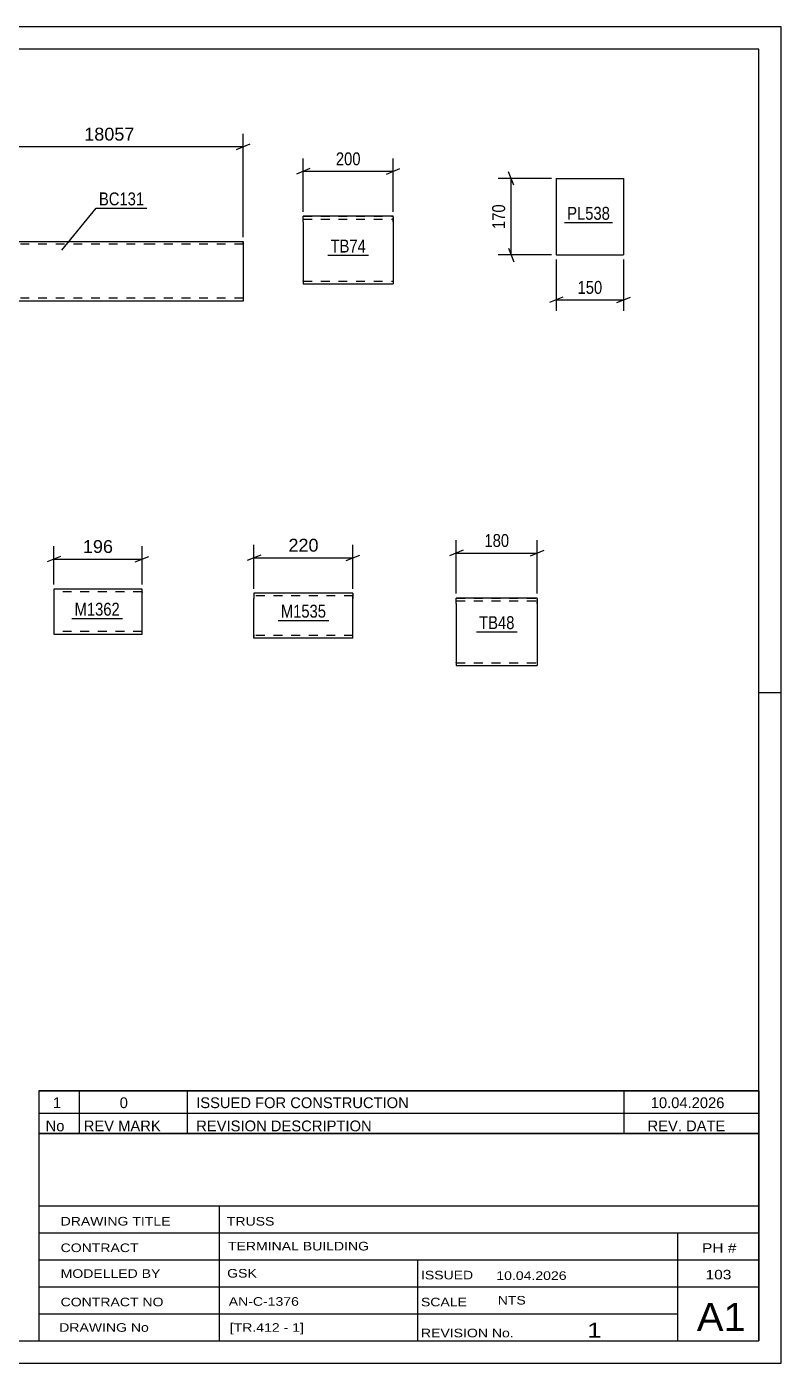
# Model space of a CAD drawing. Header units: millimetres. Extents: x 0 to 3371, y 0 to 1899.
# Drawn here: x 252.3 to 420, y 0 to 297 of the extents above; entities that cross this region are included whole.
import ezdxf

# ---------------------------------------------------------------- set-up
doc = ezdxf.new("R2010")
doc.units = ezdxf.units.MM
doc.linetypes.add('DXK_LINE_DOT2', pattern=[3.9198, 1.9599, -1.9599])
doc.styles.add('Arial', font='ARIAL.TTF', dxfattribs={"height": 0.2})
doc.styles.add('Arial Narrow', font='ARIALN.TTF', dxfattribs={"height": 0.2})

# ---------------------------------------------------------------- blocks, each defined once
blk = doc.blocks.new('Unknown-203761935-1135 - 11303')
at = {"color": 5, "linetype": 'Continuous'}
for p, q in [((420, 297), (0, 297)), ((420, 0), (420, 297)), ((415, 292), (5, 292)), ((415, 5), (415, 292)), ((420, 149), (415, 149)), ((5, 5), (415, 5)), ((0, 0), (420, 0))]:
    blk.add_line(p, q, dxfattribs=at)
blk = doc.blocks.new('Part-203761935-6593 - 6589')
at = {"color": 2, "linetype": 'Continuous'}
for p, q in [((347.79, 168.85), (347.79, 170.05)), ((347.79, 170.05), (347.79, 170.05)), ((365.79, 170.05), (347.79, 170.05)), ((365.79, 169.96), (365.79, 170.05)), ((365.79, 170.05), (365.79, 170.05)), ((365.79, 169.96), (365.79, 168.85)), ((347.79, 168.85), (347.79, 155.15)), ((365.79, 168.85), (365.79, 155.05)), ((347.79, 155.15), (347.79, 155.05)), ((347.79, 155.05), (347.79, 155.05)), ((347.79, 155.05), (365.79, 155.05)), ((365.79, 155.05), (365.79, 155.05))]:
    blk.add_line(p, q, dxfattribs=at)
at = {"color": 7, "linetype": 'DXK_LINE_DOT2'}
for p, q in [((347.79, 170.05), (365.79, 170.05)), ((347.79, 169.45), (347.79, 169.45)), ((347.79, 169.45), (365.79, 169.45)), ((347.79, 169.45), (365.79, 169.45)), ((365.79, 168.85), (365.79, 169.7)), ((365.79, 169.45), (365.79, 169.45)), ((347.79, 156.25), (347.79, 156.25)), ((347.79, 156.25), (347.79, 156.25)), ((347.79, 155.65), (347.79, 155.7)), ((347.79, 155.65), (347.79, 155.65)), ((347.79, 155.65), (365.79, 155.65)), ((347.79, 155.65), (365.79, 155.65)), ((347.79, 155.05), (365.79, 155.05)), ((347.79, 155.05), (347.79, 155.05)), ((365.79, 156.25), (365.79, 156.25)), ((365.79, 156.25), (365.79, 156.25)), ((365.79, 155.65), (365.79, 155.7)), ((365.79, 155.65), (365.79, 155.65)), ((365.79, 155.05), (365.79, 155.05))]:
    blk.add_line(p, q, dxfattribs=at)
blk = doc.blocks.new('Part-203761935-11726 - 11725')
at = {"color": 2, "linetype": 'Continuous'}
for p, q in [((242.81, 248.05), (240.92, 236.05)), ((242.99, 249.25), (242.81, 248.05)), ((242.99, 249.25), (280.36, 249.25)), ((280.46, 249.25), (300.46, 249.25)), ((300.46, 249.25), (300.46, 249.16)), ((300.46, 249.16), (300.46, 236.05)), ((280.36, 236.05), (240.92, 236.05)), ((300.46, 236.05), (280.46, 236.05))]:
    blk.add_line(p, q, dxfattribs=at)
at = {"color": 7, "linetype": 'DXK_LINE_DOT2'}
for p, q in [((280.36, 248.65), (242.9, 248.65)), ((242.98, 249.16), (242.94, 248.9)), ((242.99, 249.25), (242.98, 249.16)), ((300.46, 248.65), (280.46, 248.65)), ((300.46, 248.9), (300.46, 249.25)), ((280.36, 236.65), (241.02, 236.65)), ((300.46, 236.65), (280.46, 236.65))]:
    blk.add_line(p, q, dxfattribs=at)
blk = doc.blocks.new('Part-203761935-6731 - 6726')
at = {"color": 2, "linetype": 'Continuous'}
for p, q in [((313.78, 253.67), (313.78, 254.87)), ((313.78, 254.87), (313.78, 254.87)), ((333.78, 254.87), (313.78, 254.87)), ((313.78, 253.67), (313.78, 239.96)), ((333.78, 254.78), (333.78, 254.87)), ((333.78, 254.87), (333.78, 254.87)), ((333.78, 254.78), (333.78, 253.67)), ((333.78, 253.67), (333.78, 239.87)), ((313.78, 239.96), (313.78, 239.87)), ((313.78, 239.87), (313.78, 239.87)), ((313.78, 239.87), (333.78, 239.87)), ((333.78, 239.87), (333.78, 239.87))]:
    blk.add_line(p, q, dxfattribs=at)
at = {"color": 7, "linetype": 'DXK_LINE_DOT2'}
for p, q in [((313.78, 254.87), (333.78, 254.87)), ((313.78, 254.27), (313.78, 254.27)), ((313.78, 254.27), (333.78, 254.27)), ((313.78, 254.27), (333.78, 254.27)), ((333.78, 253.67), (333.78, 254.52)), ((333.78, 254.27), (333.78, 254.27)), ((313.78, 241.07), (313.78, 241.07)), ((313.78, 241.07), (313.78, 241.07)), ((333.78, 241.07), (333.78, 241.07)), ((333.78, 241.07), (333.78, 241.07)), ((313.78, 240.47), (313.78, 240.52)), ((313.78, 240.47), (313.78, 240.47)), ((313.78, 240.47), (333.78, 240.47)), ((313.78, 240.47), (333.78, 240.47)), ((313.78, 239.87), (333.78, 239.87)), ((313.78, 239.87), (313.78, 239.87)), ((333.78, 240.47), (333.78, 240.52)), ((333.78, 240.47), (333.78, 240.47)), ((333.78, 239.87), (333.78, 239.87))]:
    blk.add_line(p, q, dxfattribs=at)
blk = doc.blocks.new('Part-203761935-6892 - 6888')
at = {"color": 2, "linetype": 'Continuous'}
for p, q in [((258.36, 172.04), (258.36, 162.04)), ((277.97, 172.04), (258.36, 172.04)), ((277.97, 162.04), (277.97, 172.04)), ((258.36, 162.04), (277.97, 162.04))]:
    blk.add_line(p, q, dxfattribs=at)
at = {"color": 7, "linetype": 'DXK_LINE_DOT2'}
for p, q in [((277.97, 171.44), (258.36, 171.44)), ((277.97, 171.39), (277.97, 171.44)), ((277.97, 171.44), (277.97, 171.39)), ((277.97, 171.39), (277.97, 171.3)), ((277.97, 171.3), (277.97, 171.39)), ((277.97, 162.64), (258.36, 162.64))]:
    blk.add_line(p, q, dxfattribs=at)
blk = doc.blocks.new('Part-203761935-4493 - 4489')
at = {"color": 2, "linetype": 'Continuous'}
for p, q in [((369.98, 263.29), (369.98, 246.29)), ((369.98, 263.29), (384.98, 263.29)), ((384.98, 263.29), (384.98, 246.29)), ((369.98, 246.29), (384.98, 246.29))]:
    blk.add_line(p, q, dxfattribs=at)
blk = doc.blocks.new('Part-203761935-1243 - 1227')
at = {"color": 2, "linetype": 'Continuous'}
for p, q in [((302.83, 171.11), (302.83, 169.91)), ((324.83, 171.11), (302.83, 171.11)), ((302.83, 161.86), (302.83, 169.91)), ((324.83, 171.11), (324.83, 171.02)), ((324.83, 171.02), (324.83, 169.91)), ((324.83, 161.11), (324.83, 169.91)), ((302.83, 161.21), (302.83, 161.86)), ((302.83, 161.11), (302.83, 161.21)), ((324.83, 161.11), (302.83, 161.11))]:
    blk.add_line(p, q, dxfattribs=at)
at = {"color": 7, "linetype": 'DXK_LINE_DOT2'}
for p, q in [((324.83, 170.51), (302.83, 170.51)), ((324.83, 171.11), (324.83, 171.11)), ((324.83, 169.91), (324.83, 170.76)), ((302.83, 161.86), (302.83, 161.47)), ((302.83, 161.71), (302.83, 161.76)), ((324.83, 161.71), (302.83, 161.71)), ((302.83, 161.11), (302.83, 161.11)), ((324.83, 161.71), (324.83, 161.76))]:
    blk.add_line(p, q, dxfattribs=at)
blk = doc.blocks.new('StraightDimension-203761935-6596 - 6589')
at = {"color": 7, "linetype": 'Continuous'}
for p, q in [((347.79, 171.05), (347.79, 182.9)), ((365.79, 171.05), (365.79, 182.9)), ((349.29, 180.65), (346.29, 179.45)), ((347.79, 180.05), (365.79, 180.05)), ((364.29, 179.45), (367.29, 180.65))]:
    blk.add_line(p, q, dxfattribs=at)
at = {"color": 0}
blk.add_wipeout([(360.13, 180.8), (360.13, 185), (353.45, 185), (353.45, 180.8)], dxfattribs=at)
at = {"color": 3, "style": 'Arial Narrow'}
blk.add_text('180', height=2.863, dxfattribs=at).set_placement((354.05, 181.4))
blk = doc.blocks.new('StraightDimension-203761935-11756 - 11725')
at = {"color": 7, "linetype": 'Continuous'}
for p, q in [((242.42, 270.95), (239.42, 269.75)), ((240.92, 237.05), (240.92, 273.2)), ((240.92, 270.35), (300.46, 270.35)), ((298.96, 269.75), (301.96, 270.95)), ((300.46, 250.25), (300.46, 273.2))]:
    blk.add_line(p, q, dxfattribs=at)
at = {"color": 0}
blk.add_wipeout([(276.85, 271.1), (276.85, 275.3), (264.53, 275.3), (264.53, 271.1)], dxfattribs=at)
at = {"color": 3, "style": 'Arial'}
blk.add_text('18057', height=2.865, dxfattribs=at).set_placement((265.13, 271.7))
blk = doc.blocks.new('StraightDimension-203761935-6733 - 6726')
at = {"color": 7, "linetype": 'Continuous'}
for p, q in [((313.78, 255.87), (313.78, 267.72)), ((333.78, 255.87), (333.78, 267.72)), ((315.28, 265.47), (312.28, 264.27)), ((313.78, 264.87), (333.78, 264.87)), ((332.28, 264.27), (335.28, 265.47))]:
    blk.add_line(p, q, dxfattribs=at)
at = {"color": 0}
blk.add_wipeout([(327.12, 265.62), (327.12, 269.82), (320.44, 269.82), (320.44, 265.62)], dxfattribs=at)
at = {"color": 3, "style": 'Arial Narrow'}
blk.add_text('200', height=2.863, dxfattribs=at).set_placement((321.04, 266.22))
blk = doc.blocks.new('StraightDimension-203761935-6894 - 6888')
at = {"color": 7, "linetype": 'Continuous'}
for p, q in [((258.36, 173.04), (258.36, 181.56)), ((277.97, 173.04), (277.97, 181.56)), ((259.86, 179.31), (256.86, 178.11)), ((258.36, 178.71), (277.97, 178.71)), ((276.47, 178.11), (279.47, 179.31))]:
    blk.add_line(p, q, dxfattribs=at)
at = {"color": 0}
blk.add_wipeout([(272.1, 179.46), (272.1, 183.66), (264.23, 183.66), (264.23, 179.46)], dxfattribs=at)
at = {"color": 3, "style": 'Arial'}
blk.add_text('196', height=2.865, dxfattribs=at).set_placement((264.83, 180.06))
blk = doc.blocks.new('StraightDimension-203761935-4495 - 4489')
at = {"color": 7, "linetype": 'Continuous'}
for p, q in [((369.98, 245.29), (369.98, 233.89)), ((384.98, 245.29), (384.98, 233.89)), ((371.48, 236.89), (368.48, 235.69)), ((369.98, 236.29), (384.98, 236.29)), ((383.48, 235.69), (386.48, 236.89))]:
    blk.add_line(p, q, dxfattribs=at)
at = {"color": 0}
blk.add_wipeout([(380.83, 237.04), (380.83, 241.24), (374.14, 241.24), (374.14, 237.04)], dxfattribs=at)
at = {"color": 3, "style": 'Arial Narrow'}
blk.add_text('150', height=2.863, dxfattribs=at).set_placement((374.74, 237.64))
blk = doc.blocks.new('StraightDimension-203761935-4506 - 4489')
at = {"color": 7, "linetype": 'Continuous'}
for p, q in [((360.58, 261.79), (359.38, 264.79)), ((368.98, 263.29), (357.13, 263.29)), ((359.98, 246.29), (359.98, 263.29)), ((359.38, 247.79), (360.58, 244.79)), ((368.98, 246.29), (357.13, 246.29))]:
    blk.add_line(p, q, dxfattribs=at)
at = {"color": 0}
blk.add_wipeout([(359.23, 258.13), (355.03, 258.13), (355.03, 251.45), (359.23, 251.45)], dxfattribs=at)
at = {"color": 3, "style": 'Arial Narrow'}
blk.add_text('170', height=2.863, rotation=90.0002, dxfattribs=at).set_placement((358.63, 252.05))
blk = doc.blocks.new('StraightDimension-203761935-1245 - 1227')
at = {"color": 7, "linetype": 'Continuous'}
for p, q in [((302.83, 172.11), (302.83, 181.85)), ((324.83, 172.11), (324.83, 181.85)), ((304.33, 179.6), (301.33, 178.4)), ((302.83, 179), (324.83, 179)), ((323.33, 178.4), (326.33, 179.6))]:
    blk.add_line(p, q, dxfattribs=at)
at = {"color": 0}
blk.add_wipeout([(317.77, 179.75), (317.77, 183.95), (309.9, 183.95), (309.9, 179.75)], dxfattribs=at)
at = {"color": 3, "style": 'Arial'}
blk.add_text('220', height=2.865, dxfattribs=at).set_placement((310.5, 180.35))
blk = doc.blocks.new('Mark-203761935-6591 - 6589')
at = {"color": 0}
blk.add_wipeout([(360.72, 163.15), (360.72, 166.15), (352.87, 166.15), (352.87, 163.15)], dxfattribs=at)
blk.add_wipeout([(360.72, 163.15), (360.72, 166.15), (352.87, 166.15), (352.87, 163.15)], dxfattribs=at)
at = {"color": 30, "linetype": 'Continuous'}
blk.add_line((352.27, 162.55), (361.32, 162.55), dxfattribs=at)
at = {"color": 3, "style": 'Arial Narrow'}
blk.add_text('TB48', height=2.863, dxfattribs=at).set_placement((352.87, 163.15))
blk = doc.blocks.new('Unknown-203761935-11803 - 11303')
at = {"color": 7, "linetype": 'Continuous'}
for p, q in [((255, 51.05), (255, 5)), ((255, 51.05), (415, 51.05)), ((415, 51), (415, 5)), ((255, 35), (415, 35)), ((295.14, 35), (295.14, 5)), ((255, 29), (415, 29)), ((397, 5.05), (397, 29.05)), ((255, 23), (415, 23)), ((339.14, 23), (339.14, 5)), ((255, 17), (415, 17)), ((255, 11), (397, 11)), ((255, 5), (415, 5))]:
    blk.add_line(p, q, dxfattribs=at)
at = {"color": 7, "style": 'Arial Narrow'}
for s, height, width, p in [('DRAWING TITLE', 1.9089, 1.425378, (259.88, 30.61)), ('TRUSS ', 1.909, 1.425378, (296.81, 30.59)), ('TERMINAL BUILDING', 1.9089, 1.425378, (297.06, 25.07)), ('CONTRACT', 1.909, 1.425378, (259.88, 24.71)), ('MODELLED BY', 1.9089, 1.425378, (259.88, 18.98)), ('GSK', 1.909, 1.425378, (296.88, 19.04)), ('ISSUED', 1.909, 1.425378, (339.94, 18.64)), ('10.04.2026', 1.909, 1.425378, (356.69, 18.52)), ('CONTRACT NO', 1.9089, 1.425378, (259.88, 12.66)), ('AN-C-1376', 1.909, 1.425378, (297.23, 12.78)), ('SCALE', 1.909, 1.425378, (339.94, 12.65)), ('A1', 6.204, 1.25, (401.24, 7.2)), ('DRAWING No', 1.909, 1.425378, (259.56, 7)), ('[TR.412 - 1]', 1.9089, 1.425378, (297.46, 6.99)), ('1', 3.34, 1.5, (376.91, 5.68)), ('REVISION No.', 1.9089, 1.425378, (339.94, 5.77))]:
    blk.add_text(s, height=height, dxfattribs=dict(at, width=width)).set_placement(p)
at = {"color": 7, "linetype": 'Continuous', "style": 'Arial Narrow'}
for s, height, width, p in [('PH #', 2.1, 1.42538, (402.4, 24.55)), ('103', 2.1, 1.42538, (403.19, 18.65)), ('NTS', 1.909, 1.425378, (357, 13.05))]:
    blk.add_text(s, height=height, dxfattribs=dict(at, width=width)).set_placement(p)
blk = doc.blocks.new('Unknown-203761935-11804 - 11303')
at = {"color": 7, "linetype": 'Continuous'}
for p, q in [((255, 60.55), (415, 60.55)), ((415, 60.55), (255, 60.55)), ((255, 60.55), (255, 55.55)), ((264, 60.55), (264, 55.55)), ((288, 60.55), (288, 55.55)), ((385, 60.55), (385, 55.55)), ((415, 60.55), (415, 55.55)), ((255, 55.55), (415, 55.55)), ((255, 55.55), (255, 51.05)), ((255, 55.55), (415, 55.55)), ((264, 55.55), (264, 51.05)), ((288, 55.55), (288, 51.05)), ((385, 55.55), (385, 51.05)), ((415, 55.55), (415, 51.05)), ((415, 51.05), (255, 51.05))]:
    blk.add_line(p, q, dxfattribs=at)
at = {"color": 7, "linetype": 'Continuous', "style": 'Arial Narrow'}
for s, height, width, p in [('1', 2.39, 1.196471, (258.16, 56.7)), ('0', 2.39, 1.196471, (273, 56.7)), ('ISSUED FOR CONSTRUCTION', 2.3861, 1.196471, (290, 56.7)), ('10.04.2026', 2.386, 1.196471, (391, 56.7)), ('No', 2.386, 1.2, (256.54, 51.55)), ('REV MARK', 2.386, 1.2, (265, 51.55)), ('REVISION DESCRIPTION', 2.3861, 1.2, (290, 51.55)), ('REV. DATE', 2.386, 1.2, (390.28, 51.55))]:
    blk.add_text(s, height=height, dxfattribs=dict(at, width=width)).set_placement(p)
blk = doc.blocks.new('Mark-203761935-11766 - 11725')
at = {"color": 0}
blk.add_wipeout([(278.44, 257.31), (278.44, 260.31), (268.39, 260.31), (268.39, 257.31)], dxfattribs=at)
blk.add_wipeout([(278.44, 257.31), (278.44, 260.31), (268.39, 260.31), (268.39, 257.31)], dxfattribs=at)
at = {"color": 30, "linetype": 'Continuous'}
for p, q in [((260.12, 247.37), (267.79, 256.71)), ((267.79, 256.71), (279.04, 256.71))]:
    blk.add_line(p, q, dxfattribs=at)
at = {"color": 3, "style": 'Arial Narrow'}
blk.add_text('BC131', height=2.863, dxfattribs=at).set_placement((268.39, 257.31))
blk = doc.blocks.new('Mark-203761935-6729 - 6726')
at = {"color": 0}
blk.add_wipeout([(327.71, 246.83), (327.71, 249.83), (319.85, 249.83), (319.85, 246.83)], dxfattribs=at)
blk.add_wipeout([(327.71, 246.83), (327.71, 249.83), (319.85, 249.83), (319.85, 246.83)], dxfattribs=at)
at = {"color": 30, "linetype": 'Continuous'}
blk.add_line((319.25, 246.23), (328.31, 246.23), dxfattribs=at)
at = {"color": 3, "style": 'Arial Narrow'}
blk.add_text('TB74', height=2.863, dxfattribs=at).set_placement((319.85, 246.83))
blk = doc.blocks.new('Mark-203761935-6890 - 6888')
at = {"color": 0}
blk.add_wipeout([(273.03, 166.13), (273.03, 169.13), (262.98, 169.13), (262.98, 166.13)], dxfattribs=at)
blk.add_wipeout([(273.03, 166.13), (273.03, 169.13), (262.98, 169.13), (262.98, 166.13)], dxfattribs=at)
at = {"color": 30, "linetype": 'Continuous'}
blk.add_line((262.38, 165.53), (273.63, 165.53), dxfattribs=at)
at = {"color": 3, "style": 'Arial Narrow'}
blk.add_text('M1362', height=2.863, dxfattribs=at).set_placement((262.98, 166.13))
blk = doc.blocks.new('Mark-203761935-4491 - 4489')
at = {"color": 0}
blk.add_wipeout([(381.93, 254.11), (381.93, 257.11), (372.43, 257.11), (372.43, 254.11)], dxfattribs=at)
blk.add_wipeout([(381.93, 254.11), (381.93, 257.11), (372.43, 257.11), (372.43, 254.11)], dxfattribs=at)
at = {"color": 30, "linetype": 'Continuous'}
blk.add_line((371.83, 253.51), (382.53, 253.51), dxfattribs=at)
at = {"color": 3, "style": 'Arial Narrow'}
blk.add_text('PL538', height=2.863, dxfattribs=at).set_placement((372.43, 254.11))
blk = doc.blocks.new('Mark-203761935-1240 - 1227')
at = {"color": 0}
blk.add_wipeout([(318.86, 165.69), (318.86, 168.69), (308.81, 168.69), (308.81, 165.69)], dxfattribs=at)
blk.add_wipeout([(318.86, 165.69), (318.86, 168.69), (308.81, 168.69), (308.81, 165.69)], dxfattribs=at)
at = {"color": 30, "linetype": 'Continuous'}
blk.add_line((308.21, 165.09), (319.46, 165.09), dxfattribs=at)
at = {"color": 3, "style": 'Arial Narrow'}
blk.add_text('M1535', height=2.863, dxfattribs=at).set_placement((308.81, 165.69))

msp = doc.modelspace()

# ---------------------------------------------------------------- block references
for name in ['Unknown-203761935-1135 - 11303', 'Part-203761935-4493 - 4489', 'Part-203761935-6731 - 6726', 'Part-203761935-11726 - 11725', 'Part-203761935-6892 - 6888', 'Part-203761935-1243 - 1227', 'Part-203761935-6593 - 6589', 'Unknown-203761935-11804 - 11303', 'Unknown-203761935-11803 - 11303']:
    msp.add_blockref(name, (0, 0))

# ---------------------------------------------------------------- next in the draw order: block references
for name in ['StraightDimension-203761935-11756 - 11725', 'StraightDimension-203761935-6733 - 6726', 'Mark-203761935-4491 - 4489', 'Mark-203761935-6729 - 6726', 'StraightDimension-203761935-4495 - 4489', 'StraightDimension-203761935-6596 - 6589', 'StraightDimension-203761935-6894 - 6888', 'StraightDimension-203761935-1245 - 1227', 'Mark-203761935-6890 - 6888', 'Mark-203761935-1240 - 1227', 'Mark-203761935-6591 - 6589']:
    msp.add_blockref(name, (0, 0))

# ---------------------------------------------------------------- next in the draw order: block references
for name in ['StraightDimension-203761935-4506 - 4489', 'Mark-203761935-11766 - 11725']:
    msp.add_blockref(name, (0, 0))

doc.saveas('drawing.dxf')
